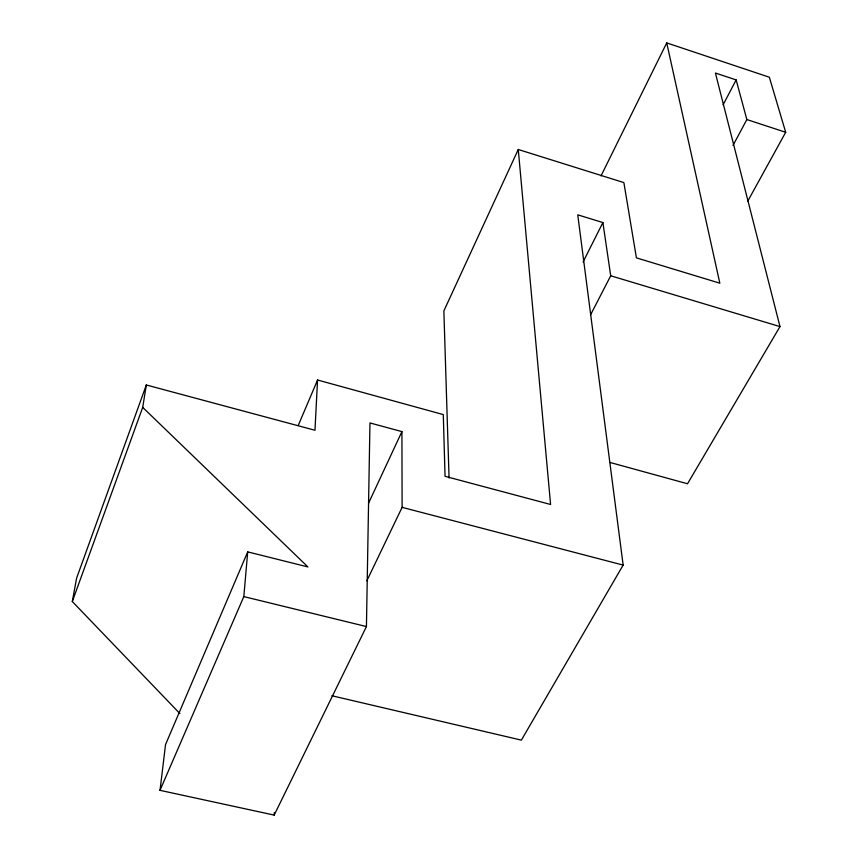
<?xml version="1.0" encoding="UTF-8"?>
<svg xmlns="http://www.w3.org/2000/svg" width="858" height="858" viewBox="0 0 858 858"><rect width="100%" height="100%" fill="white"/><g stroke="black" fill="none" stroke-linecap="round" stroke-linejoin="round"><path stroke-width="1.29" d="M747.822 201.051L785.692 132.282L769.347 77.22L666.73 42.9L719.841 283.194L636.411 257.861L623.873 182.593L518.264 149.496L550.589 504.483L445.055 476.319L443.286 414.586L317.557 380.008L314.972 430.255L146.321 384.985L142.707 407.378L307.925 566.945L247.705 551.876L165.54 744.594L160.006 790.336L274.185 815.1L366.43 626.565L369.959 422.94L401.919 431.606L402.112 507.346L366.859 580.759M274.185 815.1L274.346 812.494M160.006 790.336L243.822 596.6L247.705 551.876M179.933 713.62L72.308 601.533L76.577 578.228L146.321 384.985M72.308 601.533L142.707 407.378M298.241 425.439L317.557 380.008M518.264 149.496L443.865 310.928L449.066 478.024M368.597 503.099L401.919 431.606M601.008 175.901L666.73 42.9M583.086 261.937L602.895 222.554L577.745 214.832L623.144 565.1L521.364 740.132L331.853 695.741M590.529 314.918L610.714 275.783L602.895 222.554M723.09 104.848L736.153 79.923L715.411 73.027L779.986 326.598L687.526 483.762L610.135 462.494M733 145.442L746.846 119.552L736.153 79.923M243.822 596.6L366.43 626.565M402.112 507.346L623.144 565.1M610.714 275.783L779.986 326.598M746.846 119.552L785.692 132.282"/></g></svg>
